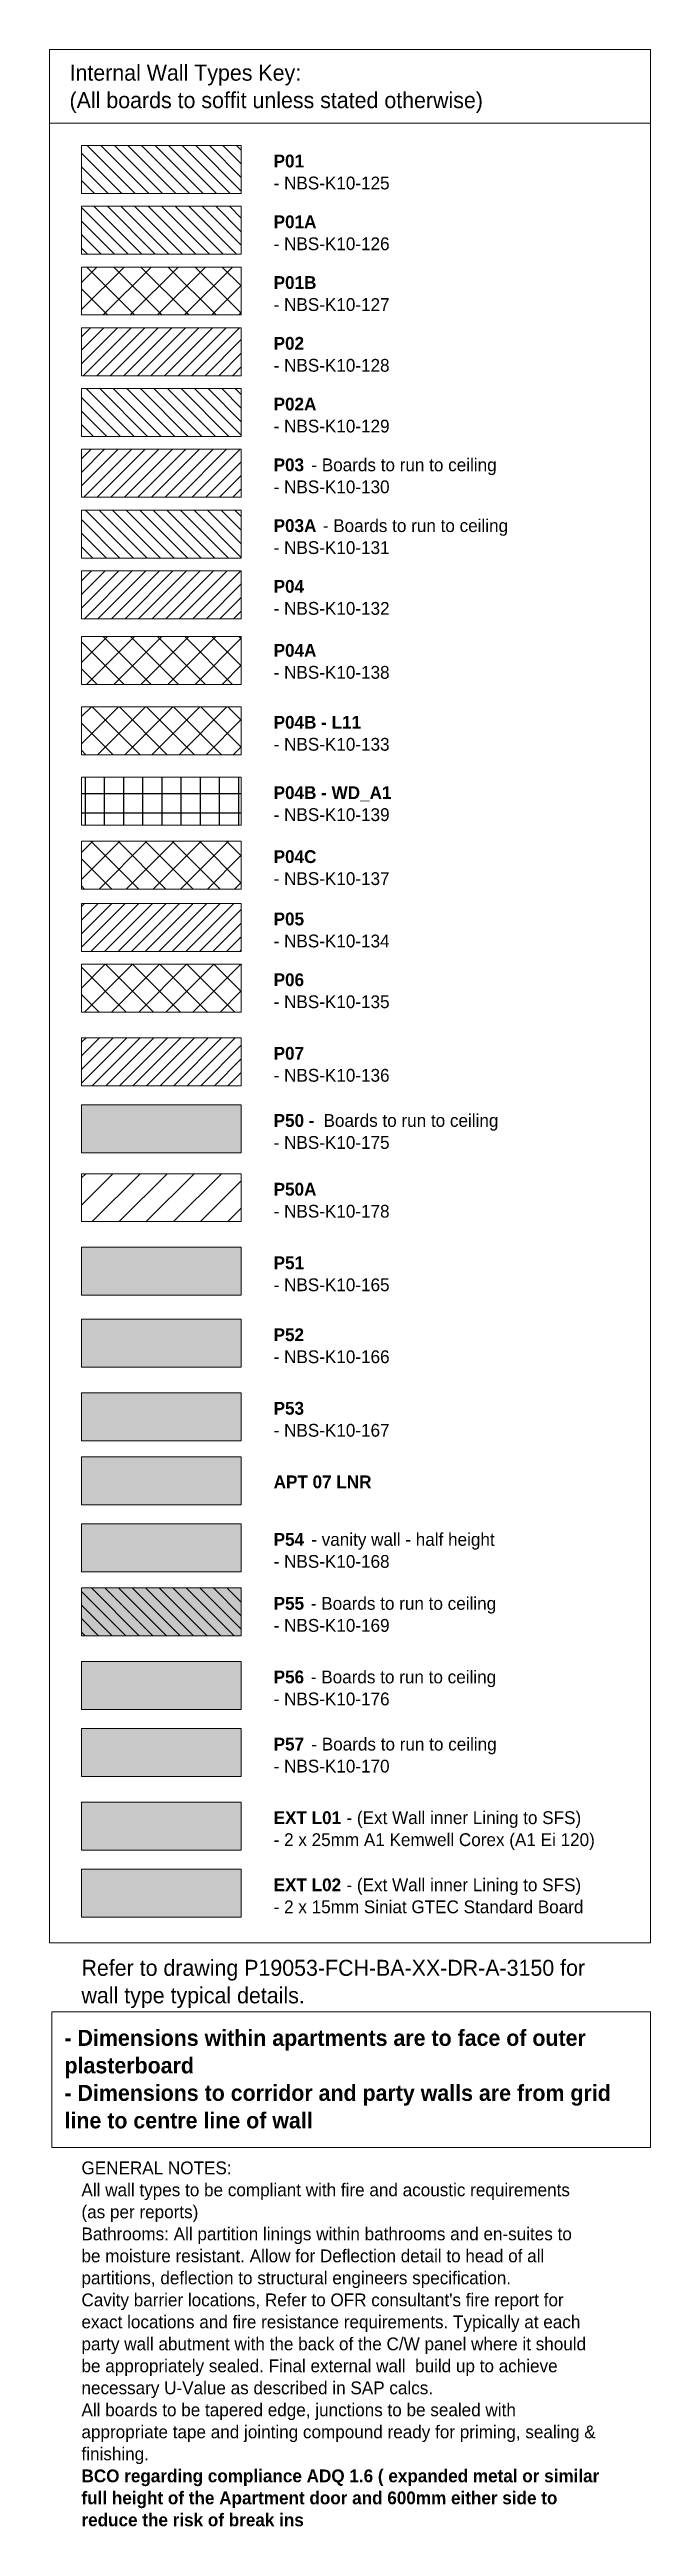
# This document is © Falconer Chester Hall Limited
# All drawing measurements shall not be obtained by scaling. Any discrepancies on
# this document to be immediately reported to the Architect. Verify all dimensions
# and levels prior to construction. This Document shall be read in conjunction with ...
# Model space of a CAD drawing. Header units: millimetres. Extents: x 137829 to 196765, y -3018 to 487290.
# Drawn here: x 194885 to 196765, y -3018 to 4726 of the extents above.
import ezdxf

# ---------------------------------------------------------------- set-up
doc = ezdxf.new("R2010")
doc.units = ezdxf.units.MM
for name, color, linetype, lineweight in [('A-DETL', 90, 'Continuous', 15), ('A-DETL-GENF', 92, 'Continuous', 5), ('G-ANNO-TEXT', 231, 'Continuous', 5)]:
    doc.layers.add(name, color=color, linetype=linetype, lineweight=lineweight)
doc.styles.add('Akkurat-Light_4', font='Akkurat-Light.ttf', dxfattribs={"height": 50})
doc.styles.add('Akkurat-Light_5', font='Akkurat-Light.ttf', dxfattribs={"height": 40})
doc.styles.add('Akkurat-Light_B_2', font='', dxfattribs={"height": 40})
doc.styles.add('Akkurat-Light_B_3', font='', dxfattribs={"height": 50})
doc.styles.get('Akkurat-Light_B_2').set_extended_font_data('Akkurat-Light', bold=True)
doc.styles.get('Akkurat-Light_B_3').set_extended_font_data('Akkurat-Light', bold=True)
pattern_1 = [(135, (193617.442, 0), (-21.2132, -21.2132), [])]
pattern_2 = [(45, (193617.44, 0), (-42.4264, 42.4264), []), (135, (193617.44, 0), (-42.4264, -42.4264), [])]
pattern_3 = [(45, (193617.442, 0), (-21.2132, 21.2132), [])]

msp = doc.modelspace()

# ---------------------------------------------------------------- hatches: boundary and pattern name
at = {"layer": 'A-DETL-GENF', "lineweight": 25}
h = msp.add_hatch(dxfattribs=at)
h.set_pattern_fill('FP_23', color=12, style=0, pattern_type=2)
h.set_pattern_definition(pattern_1)
h.paths.add_polyline_path([(195485.2, 4276.5), (195485.2, 4426.5), (194985.2, 4426.5), (194985.2, 4276.5)], flags=0)
h = msp.add_hatch(dxfattribs=at)
h.set_pattern_fill('FP_23', color=12, style=0, pattern_type=2)
h.set_pattern_definition(pattern_1)
h.paths.add_polyline_path([(195485.2, 4086.5), (195485.2, 4236.5), (194985.2, 4236.5), (194985.2, 4086.5)], flags=0)
h = msp.add_hatch(dxfattribs=at)
h.set_pattern_fill('FP_24', color=12, style=0, pattern_type=2)
h.set_pattern_definition(pattern_2)
h.paths.add_polyline_path([(195485.2, 3896.5), (195485.2, 4046.5), (194985.2, 4046.5), (194985.2, 3896.5)], flags=0)
h = msp.add_hatch(dxfattribs=at)
h.set_pattern_fill('FP_25', color=200, style=0, pattern_type=2)
h.set_pattern_definition(pattern_3)
h.paths.add_polyline_path([(195485.2, 3706.5), (195485.2, 3856.5), (194985.2, 3856.5), (194985.2, 3706.5)], flags=0)
h = msp.add_hatch(dxfattribs=at)
h.set_pattern_fill('FP_23', color=200, style=0, pattern_type=2)
h.set_pattern_definition(pattern_1)
h.paths.add_polyline_path([(195485.2, 3516.5), (195485.2, 3666.5), (194985.2, 3666.5), (194985.2, 3516.5)], flags=0)
h = msp.add_hatch(dxfattribs=at)
h.set_pattern_fill('FP_25', color=100, style=0, pattern_type=2)
h.set_pattern_definition(pattern_3)
h.paths.add_polyline_path([(195485.2, 3326.5), (195485.2, 3476.5), (194985.2, 3476.5), (194985.2, 3326.5)], flags=0)
h = msp.add_hatch(dxfattribs=at)
h.set_pattern_fill('FP_23', color=100, style=0, pattern_type=2)
h.set_pattern_definition(pattern_1)
h.paths.add_polyline_path([(195485.2, 3136.5), (195485.2, 3286.5), (194985.2, 3286.5), (194985.2, 3136.5)], flags=0)
h = msp.add_hatch(dxfattribs=at)
h.set_pattern_fill('FP_25', color=132, style=0, pattern_type=2)
h.set_pattern_definition(pattern_3)
h.paths.add_polyline_path([(195485.2, 2946.5), (195485.2, 3096.5), (194985.2, 3096.5), (194985.2, 2946.5)], flags=0)
h = msp.add_hatch(dxfattribs=at)
h.set_pattern_fill('FP_24', color=172, style=0, pattern_type=2)
h.set_pattern_definition(pattern_2)
h.paths.add_polyline_path([(195485.2, 2741.5), (195485.2, 2891.5), (194985.2, 2891.5), (194985.2, 2741.5)], flags=0)
h = msp.add_hatch(dxfattribs=at)
h.set_pattern_fill('FP_24', color=101, style=0, pattern_type=2)
h.set_pattern_definition(pattern_2)
h.paths.add_polyline_path([(195485.2, 2521.5), (195485.2, 2671.5), (194985.2, 2671.5), (194985.2, 2521.5)], flags=0)
h = msp.add_hatch(dxfattribs=at)
h.set_pattern_fill('FP_27', color=120, style=0, pattern_type=2)
h.set_pattern_definition([(0, (193617.44, 0), (0, 60), []), (90, (193617.44, 0), (-60, 4e-15), [])])
h.paths.add_polyline_path([(195485.2, 2301.5), (195485.2, 2451.5), (194985.2, 2451.5), (194985.2, 2301.5)], flags=0)
h = msp.add_hatch(dxfattribs=at)
h.set_pattern_fill('FP_24', color=100, style=0, pattern_type=2)
h.set_pattern_definition(pattern_2)
h.paths.add_polyline_path([(195485.2, 2101.5), (195485.2, 2251.5), (194985.2, 2251.5), (194985.2, 2101.5)], flags=0)
h = msp.add_hatch(dxfattribs=at)
h.set_pattern_fill('FP_25', color=70, style=0, pattern_type=2)
h.set_pattern_definition(pattern_3)
h.paths.add_polyline_path([(195485.2, 1906.5), (195485.2, 2056.5), (194985.2, 2056.5), (194985.2, 1906.5)], flags=0)
h = msp.add_hatch(dxfattribs=at)
h.set_pattern_fill('FP_24', color=41, style=0, pattern_type=2)
h.set_pattern_definition(pattern_2)
h.paths.add_polyline_path([(195485.2, 1716.5), (195485.2, 1866.5), (194985.2, 1866.5), (194985.2, 1716.5)], flags=0)
h = msp.add_hatch(dxfattribs=at)
h.set_pattern_fill('FP_25', color=11, style=0, pattern_type=2)
h.set_pattern_definition(pattern_3)
h.paths.add_polyline_path([(195485.2, 1486.5), (195485.2, 1636.5), (194985.2, 1636.5), (194985.2, 1486.5)], flags=0)
at = {"layer": 'A-DETL-GENF', "lineweight": 13}
for color, points in [(240, [(195485.2, 1276.5), (195485.2, 1426.5), (194985.2, 1426.5), (194985.2, 1276.5)]), (60, [(195485.2, 831.5), (195485.2, 981.5), (194985.2, 981.5), (194985.2, 831.5)]), (90, [(195485.2, 606.5), (195485.2, 756.5), (194985.2, 756.5), (194985.2, 606.5)]), (121, [(195485.2, 376.5), (195485.2, 526.5), (194985.2, 526.5), (194985.2, 376.5)]), (180, [(195485.2, 176.5), (195485.2, 326.5), (194985.2, 326.5), (194985.2, 176.5)]), (42, [(195485.2, -33.5), (195485.2, 116.5), (194985.2, 116.5), (194985.2, -33.5)]), (42, [(195485.2, -233.5), (195485.2, -83.5), (194985.2, -83.5), (194985.2, -233.5)]), (254, [(195485.2, -463.5), (195485.2, -313.5), (194985.2, -313.5), (194985.2, -463.5)]), (191, [(195485.2, -673.5), (195485.2, -523.5), (194985.2, -523.5), (194985.2, -673.5)]), (14, [(195485.2, -903.5), (195485.2, -753.5), (194985.2, -753.5), (194985.2, -903.5)]), (94, [(195485.2, -1113.5), (195485.2, -963.5), (194985.2, -963.5), (194985.2, -1113.5)])]:
    msp.add_hatch(color=color, dxfattribs=at).paths.add_polyline_path(points, flags=0)
h = msp.add_hatch(dxfattribs=at)
h.set_pattern_fill('FP_26', color=213, style=0, pattern_type=2)
h.set_pattern_definition([(45, (193617.44, 0), (-42.4264, 42.4264), [])])
h.paths.add_polyline_path([(195485.2, 1061.5), (195485.2, 1211.5), (194985.2, 1211.5), (194985.2, 1061.5)], flags=0)
at = {"layer": 'A-DETL-GENF', "lineweight": 25}
h = msp.add_hatch(dxfattribs=at)
h.set_pattern_fill('FP_23', color=255, style=0, pattern_type=2)
h.set_pattern_definition(pattern_1)
h.paths.add_polyline_path([(195485.2, -233.5), (195485.2, -83.5), (194985.2, -83.5), (194985.2, -233.5)], flags=0)

# ---------------------------------------------------------------- linework, layer by layer
at = {"layer": 'A-DETL', "lineweight": 18}
for p, q in [((194885.2, 4726.5), (196765.2, 4726.5)), ((194885.2, 4726.5), (194885.2, -1193.5)), ((196765.2, 4726.5), (196765.2, -1193.5)), ((194885.2, 4496.5), (196765.2, 4496.5)), ((194885.2, -1193.5), (196765.2, -1193.5))]:
    msp.add_line(p, q, dxfattribs=at)
at = {"layer": 'A-DETL', "lineweight": 13}
for p, q in [((195485.2, 4426.5), (194985.2, 4426.5)), ((194985.2, 4426.5), (194985.2, 4276.5)), ((195485.2, 4276.5), (195485.2, 4426.5)), ((194985.2, 4276.5), (195485.2, 4276.5)), ((195485.2, 4236.5), (194985.2, 4236.5)), ((194985.2, 4236.5), (194985.2, 4086.5)), ((195485.2, 4086.5), (195485.2, 4236.5)), ((194985.2, 4086.5), (195485.2, 4086.5)), ((195485.2, 4046.5), (194985.2, 4046.5)), ((194985.2, 4046.5), (194985.2, 3896.5)), ((195485.2, 3896.5), (195485.2, 4046.5)), ((194985.2, 3896.5), (195485.2, 3896.5)), ((195485.2, 3856.5), (194985.2, 3856.5)), ((194985.2, 3856.5), (194985.2, 3706.5)), ((195485.2, 3706.5), (195485.2, 3856.5)), ((194985.2, 3706.5), (195485.2, 3706.5)), ((195485.2, 3666.5), (194985.2, 3666.5)), ((194985.2, 3666.5), (194985.2, 3516.5)), ((195485.2, 3516.5), (195485.2, 3666.5)), ((194985.2, 3516.5), (195485.2, 3516.5)), ((195485.2, 3476.5), (194985.2, 3476.5)), ((194985.2, 3476.5), (194985.2, 3326.5)), ((195485.2, 3326.5), (195485.2, 3476.5)), ((194985.2, 3326.5), (195485.2, 3326.5)), ((195485.2, 3286.5), (194985.2, 3286.5)), ((194985.2, 3286.5), (194985.2, 3136.5)), ((195485.2, 3136.5), (195485.2, 3286.5)), ((194985.2, 3136.5), (195485.2, 3136.5)), ((195485.2, 3096.5), (194985.2, 3096.5)), ((194985.2, 3096.5), (194985.2, 2946.5)), ((195485.2, 2946.5), (195485.2, 3096.5)), ((194985.2, 2946.5), (195485.2, 2946.5)), ((195485.2, 2891.5), (194985.2, 2891.5)), ((194985.2, 2891.5), (194985.2, 2741.5)), ((195485.2, 2741.5), (195485.2, 2891.5)), ((194985.2, 2741.5), (195485.2, 2741.5)), ((195485.2, 2671.5), (194985.2, 2671.5)), ((194985.2, 2671.5), (194985.2, 2521.5)), ((195485.2, 2521.5), (195485.2, 2671.5)), ((194985.2, 2521.5), (195485.2, 2521.5)), ((195485.2, 2451.5), (194985.2, 2451.5)), ((194985.2, 2451.5), (194985.2, 2301.5)), ((195485.2, 2301.5), (195485.2, 2451.5)), ((194985.2, 2301.5), (195485.2, 2301.5)), ((195485.2, 2251.5), (194985.2, 2251.5)), ((194985.2, 2251.5), (194985.2, 2101.5)), ((195485.2, 2101.5), (195485.2, 2251.5)), ((194985.2, 2101.5), (195485.2, 2101.5)), ((195485.2, 2056.5), (194985.2, 2056.5)), ((194985.2, 2056.5), (194985.2, 1906.5)), ((195485.2, 1906.5), (195485.2, 2056.5)), ((194985.2, 1906.5), (195485.2, 1906.5)), ((195485.2, 1866.5), (194985.2, 1866.5)), ((194985.2, 1866.5), (194985.2, 1716.5)), ((195485.2, 1716.5), (195485.2, 1866.5)), ((194985.2, 1716.5), (195485.2, 1716.5)), ((195485.2, 1636.5), (194985.2, 1636.5)), ((194985.2, 1636.5), (194985.2, 1486.5)), ((195485.2, 1486.5), (195485.2, 1636.5)), ((194985.2, 1486.5), (195485.2, 1486.5)), ((195485.2, 1426.5), (194985.2, 1426.5)), ((194985.2, 1426.5), (194985.2, 1276.5)), ((195485.2, 1276.5), (195485.2, 1426.5)), ((194985.2, 1276.5), (195485.2, 1276.5)), ((195485.2, 1211.5), (194985.2, 1211.5)), ((194985.2, 1211.5), (194985.2, 1061.5)), ((195485.2, 1061.5), (195485.2, 1211.5)), ((194985.2, 1061.5), (195485.2, 1061.5)), ((195485.2, 981.5), (194985.2, 981.5)), ((194985.2, 981.5), (194985.2, 831.5)), ((195485.2, 831.5), (195485.2, 981.5)), ((194985.2, 831.5), (195485.2, 831.5)), ((195485.2, 756.5), (194985.2, 756.5)), ((194985.2, 756.5), (194985.2, 606.5)), ((195485.2, 606.5), (195485.2, 756.5)), ((194985.2, 606.5), (195485.2, 606.5)), ((195485.2, 526.5), (194985.2, 526.5)), ((194985.2, 526.5), (194985.2, 376.5)), ((195485.2, 376.5), (195485.2, 526.5)), ((194985.2, 376.5), (195485.2, 376.5)), ((195485.2, 326.5), (194985.2, 326.5)), ((194985.2, 326.5), (194985.2, 176.5)), ((195485.2, 176.5), (195485.2, 326.5)), ((194985.2, 176.5), (195485.2, 176.5)), ((195485.2, 116.5), (194985.2, 116.5)), ((194985.2, 116.5), (194985.2, -33.5)), ((195485.2, -33.5), (195485.2, 116.5)), ((194985.2, -33.5), (195485.2, -33.5)), ((195485.2, -83.5), (194985.2, -83.5)), ((194985.2, -83.5), (194985.2, -233.5)), ((195485.2, -83.5), (194985.2, -83.5)), ((194985.2, -83.5), (194985.2, -233.5)), ((195485.2, -233.5), (195485.2, -83.5)), ((195485.2, -233.5), (195485.2, -83.5)), ((194985.2, -233.5), (195485.2, -233.5)), ((194985.2, -233.5), (195485.2, -233.5)), ((195485.2, -313.5), (194985.2, -313.5)), ((194985.2, -313.5), (194985.2, -463.5)), ((195485.2, -463.5), (195485.2, -313.5)), ((194985.2, -463.5), (195485.2, -463.5)), ((195485.2, -523.5), (194985.2, -523.5)), ((194985.2, -523.5), (194985.2, -673.5)), ((195485.2, -673.5), (195485.2, -523.5)), ((194985.2, -673.5), (195485.2, -673.5)), ((195485.2, -753.5), (194985.2, -753.5)), ((194985.2, -753.5), (194985.2, -903.5)), ((195485.2, -903.5), (195485.2, -753.5)), ((194985.2, -903.5), (195485.2, -903.5)), ((195485.2, -963.5), (194985.2, -963.5)), ((194985.2, -963.5), (194985.2, -1113.5)), ((195485.2, -1113.5), (195485.2, -963.5)), ((194985.2, -1113.5), (195485.2, -1113.5))]:
    msp.add_line(p, q, dxfattribs=at)
at = {"layer": 'G-ANNO-TEXT', "color": 1, "lineweight": 15, "flags": 128}
msp.add_lwpolyline([(194892.1, -1409.5), (196765.4, -1409.5), (196765.4, -1833.5), (194892.1, -1833.5)], close=True, dxfattribs=at)

# ---------------------------------------------------------------- texts
at = {"layer": 'G-ANNO-TEXT', "color": 7, "lineweight": 15, "char_height": 50, "attachment_point": 1, "style": 'Akkurat-Light_4'}
for s, insert, width in [('Internal Wall Types Key: ', (194947.9, 4679.1), 936.371), ('(All boards to soffit unless stated otherwise)', (194947.9, 4593.2), 1697.974), ('Refer to drawing P19053-FCH-BA-XX-DR-A-3150 for ', (194985.2, -1246.6), 2036.286), ('wall type typical details.', (194985.2, -1332.6), 929.957)]:
    msp.add_mtext(s, dxfattribs=dict(at, insert=insert, width=width))
at = {"layer": 'G-ANNO-TEXT', "color": 7, "lineweight": 13, "char_height": 40, "attachment_point": 1}
for s, insert, width, style in [('P01', (195586.4, 4397.9), 125.063, 'Akkurat-Light_B_2'), ('- NBS-K10-125', (195586.4, 4329.1), 482.616, 'Akkurat-Light_5'), ('P01A ', (195586.4, 4207.9), 184.388, 'Akkurat-Light_B_2'), ('- NBS-K10-126', (195586.4, 4139.1), 482.616, 'Akkurat-Light_5'), ('P01B ', (195586.4, 4017.9), 187.595, 'Akkurat-Light_B_2'), ('- NBS-K10-127', (195586.4, 3949.1), 482.616, 'Akkurat-Light_5'), ('P02 ', (195586.4, 3827.9), 141.097, 'Akkurat-Light_B_2'), ('- NBS-K10-128', (195586.4, 3759.1), 482.616, 'Akkurat-Light_5'), ('- NBS-K10-129', (195586.4, 3569.1), 482.616, 'Akkurat-Light_5'), ('P02A', (195586.4, 3637.9), 168.354, 'Akkurat-Light_B_2'), ('P03', (195586.4, 3447.9), 125.063, 'Akkurat-Light_B_2'), (' - Boards to run to ceiling', (195689.5, 3447.9), 772.827, 'Akkurat-Light_5'), ('- NBS-K10-130', (195586.4, 3379.1), 482.616, 'Akkurat-Light_5'), ('P03A', (195586.4, 3257.9), 168.354, 'Akkurat-Light_B_2'), (' - Boards to run to ceiling', (195725.3, 3257.9), 772.827, 'Akkurat-Light_5'), ('- NBS-K10-131', (195586.4, 3189.1), 482.616, 'Akkurat-Light_5'), ('P04', (195586.4, 3067.9), 126.667, 'Akkurat-Light_B_2'), ('- NBS-K10-132', (195586.4, 2999.1), 482.616, 'Akkurat-Light_5'), ('P04A', (195586.4, 2867.9), 169.958, 'Akkurat-Light_B_2'), ('- NBS-K10-138', (195586.4, 2799.1), 482.616, 'Akkurat-Light_5'), ('P04B - L11 ', (195586.4, 2642.9), 371.983, 'Akkurat-Light_B_2'), ('- NBS-K10-133', (195586.4, 2574.1), 482.616, 'Akkurat-Light_5'), ('P04B - WD_A1', (195586.4, 2422.9), 468.185, 'Akkurat-Light_B_2'), ('- NBS-K10-139', (195586.4, 2354.1), 482.616, 'Akkurat-Light_5'), ('P04C', (195586.4, 2222.9), 171.561, 'Akkurat-Light_B_2'), ('- NBS-K10-137', (195586.4, 2154.1), 482.616, 'Akkurat-Light_5'), ('P05', (195586.4, 2027.9), 125.063, 'Akkurat-Light_B_2'), ('- NBS-K10-134', (195586.4, 1959.1), 484.219, 'Akkurat-Light_5'), ('P06 ', (195586.4, 1837.9), 141.097, 'Akkurat-Light_B_2'), ('- NBS-K10-135', (195586.4, 1769.1), 482.616, 'Akkurat-Light_5'), ('P07', (195586.4, 1607.9), 125.063, 'Akkurat-Light_B_2'), ('- NBS-K10-136', (195586.4, 1539.1), 482.616, 'Akkurat-Light_5'), ('P50 - ', (195586.4, 1397.9), 189.198, 'Akkurat-Light_B_2'), ('Boards to run to ceiling ', (195742.5, 1397.9), 727.932, 'Akkurat-Light_5'), ('- NBS-K10-175', (195586.4, 1329.1), 482.616, 'Akkurat-Light_5'), ('P50A ', (195586.4, 1182.9), 184.388, 'Akkurat-Light_B_2'), ('- NBS-K10-178', (195586.4, 1114.1), 482.616, 'Akkurat-Light_5'), ('P51', (195586.4, 952.9), 125.063, 'Akkurat-Light_B_2'), ('- NBS-K10-165', (195586.4, 884.1), 482.616, 'Akkurat-Light_5'), ('P52', (195586.4, 727.9), 125.063, 'Akkurat-Light_B_2'), ('- NBS-K10-166', (195586.4, 659.1), 482.616, 'Akkurat-Light_5'), ('P53', (195586.4, 497.9), 125.063, 'Akkurat-Light_B_2'), ('- NBS-K10-167', (195586.4, 429.1), 482.616, 'Akkurat-Light_5'), ('APT 07 LNR ', (195586.4, 267.9), 392.827, 'Akkurat-Light_B_2'), ('P54 ', (195586.4, 87.9), 142.7, 'Akkurat-Light_B_2'), ('- vanity wall - half height', (195704.1, 87.9), 768.017, 'Akkurat-Light_5'), ('- NBS-K10-168', (195586.4, 19.1), 482.616, 'Akkurat-Light_5'), ('P55 ', (195586.4, -112.1), 141.097, 'Akkurat-Light_B_2'), ('- Boards to run to ceiling', (195702.8, -112.1), 758.396, 'Akkurat-Light_5'), ('- NBS-K10-169', (195586.4, -180.9), 482.616, 'Akkurat-Light_5'), ('P56 ', (195586.4, -342.1), 141.097, 'Akkurat-Light_B_2'), ('- Boards to run to ceiling', (195702.8, -342.1), 758.396, 'Akkurat-Light_5'), ('- NBS-K10-176', (195586.4, -410.9), 482.616, 'Akkurat-Light_5'), ('P57', (195586.4, -552.1), 125.063, 'Akkurat-Light_B_2'), (' - Boards to run to ceiling', (195689.5, -552.1), 772.827, 'Akkurat-Light_5'), ('- NBS-K10-170', (195586.4, -620.9), 482.616, 'Akkurat-Light_5'), ('- 2 x 25mm A1 Kemwell Corex (A1 Ei 120)', (195586.4, -850.9), 1250.632, 'Akkurat-Light_5'), ('EXT L01', (195586.4, -782.1), 258.143, 'Akkurat-Light_B_2'), (' - (Ext Wall inner Lining to SFS)', (195799.4, -782.1), 947.595, 'Akkurat-Light_5'), ('EXT L02', (195586.4, -992.1), 258.143, 'Akkurat-Light_B_2'), (' - (Ext Wall inner Lining to SFS)', (195799.4, -992.1), 947.595, 'Akkurat-Light_5'), ('- 2 x 15mm Siniat GTEC Standard Board', (195586.4, -1060.9), 1229.789, 'Akkurat-Light_5'), ('GENERAL NOTES:', (194985.2, -1877.1), 556.371, 'Akkurat-Light_5'), ('All wall types to be compliant with fire and acoustic requirements ', (194985.2, -1945.9), 2036.286, 'Akkurat-Light_5'), ('(as per reports)', (194985.2, -2014.7), 472.996, 'Akkurat-Light_5'), ('Bathrooms: All partition linings within bathrooms and en-suites to ', (194985.2, -2083.5), 2060.337, 'Akkurat-Light_5'), ('be moisture resistant. Allow for Deflection detail to head of all ', (194985.2, -2152.3), 1920.843, 'Akkurat-Light_5'), ('partitions, deflection to structural engineers specification.', (194985.2, -2221.1), 1805.4, 'Akkurat-Light_5'), ("Cavity barrier locations, Refer to OFR consultant's fire report for ", (194985.2, -2289.9), 1980.168, 'Akkurat-Light_5'), ('exact locations and fire resistance requirements. Typically at each ', (194985.2, -2358.7), 2061.94, 'Akkurat-Light_5'), ('party wall abutment with the back of the C/W panel where it should ', (194985.2, -2427.5), 2089.198, 'Akkurat-Light_5'), ('be appropriately sealed. Final external wall  build up to achieve ', (194985.2, -2496.2), 1954.514, 'Akkurat-Light_5'), ('All boards to be tapered edge, junctions to be sealed with ', (194985.2, -2633.8), 1779.746, 'Akkurat-Light_5'), ('necessary U-Value as described in SAP calcs.', (194985.2, -2565), 1406.16, 'Akkurat-Light_5'), ('appropriate tape and jointing compound ready for priming, sealing & ', (194985.2, -2702.6), 2122.869, 'Akkurat-Light_5'), ('finishing.', (194985.2, -2771.4), 287.004, 'Akkurat-Light_5'), ('BCO regarding compliance ADQ 1.6 ( expanded metal or similar ', (194985.2, -2840.2), 2045.907, 'Akkurat-Light_B_2'), ('full height of the Apartment door and 600mm either side to ', (194985.2, -2909), 1922.447, 'Akkurat-Light_B_2'), ('reduce the risk of break ins', (194985.2, -2977.8), 881.856, 'Akkurat-Light_B_2')]:
    msp.add_mtext(s, dxfattribs=dict(at, insert=insert, width=width, style=style))
at = {"layer": 'G-ANNO-TEXT', "color": 1, "lineweight": 15, "char_height": 50, "attachment_point": 1, "style": 'Akkurat-Light_B_3'}
for s, insert, width in [('- Dimensions within apartments are to face of outer ', (194932.1, -1465.6), 2079.577), ('plasterboard', (194932.1, -1551.6), 517.89), ('- Dimensions to corridor and party walls are from grid ', (194932.1, -1637.6), 2143.712), ('line to centre line of wall ', (194932.1, -1723.6), 1000.506)]:
    msp.add_mtext(s, dxfattribs=dict(at, insert=insert, width=width))

doc.saveas('drawing.dxf')
